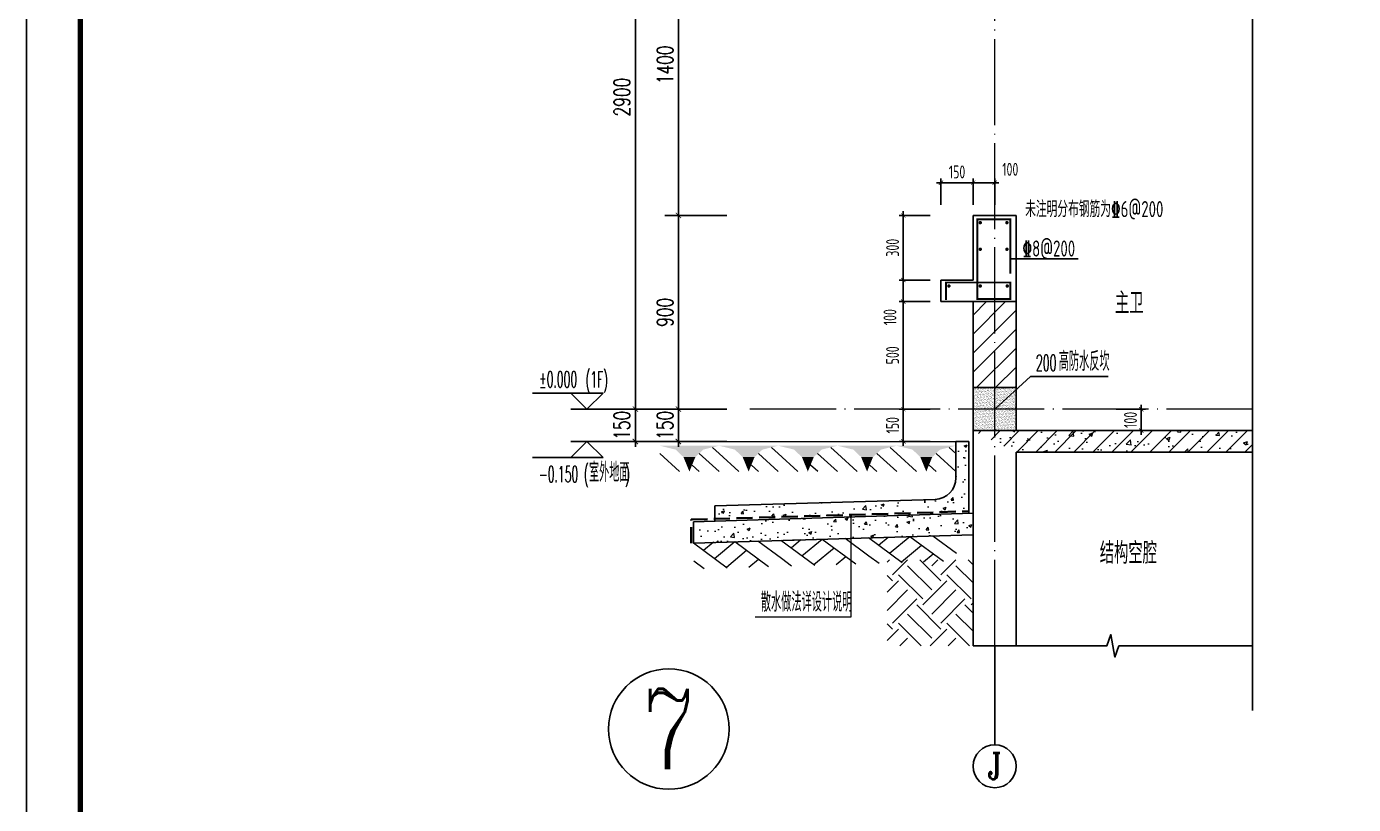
# Model space of a CAD drawing. Extents: x -668857 to 185752, y -270966 to 286822.
# Drawn here: x 82051 to 88219, y 121447 to 125063 of the extents above; entities that cross this region are included whole.
import ezdxf
from ezdxf.enums import TextEntityAlignment as Align

# ---------------------------------------------------------------- set-up
doc = ezdxf.new("R2010")
doc.units = 0
doc.header["$LTSCALE"] = 1000
doc.linetypes.add('DASH', pattern=[0.35, 0.25, -0.1])
doc.linetypes.add('DOTE', pattern=[2.42, 2, -0.2, 0.02, -0.2])
doc.layers.get('0').update_dxf_attribs({"linetype": 'CONTINUOUS'})
doc.layers.get('DEFPOINTS').update_dxf_attribs({"linetype": 'CONTINUOUS'})
for name, color, linetype in [('A-AXIS_TEXT', 7, 'CONTINUOUS'), ('AXIS', 3, 'CONTINUOUS'), ('COLUMN', 4, 'CONTINUOUS'), ('DIM', 2, 'CONTINUOUS'), ('DIM_ELEV', 3, 'CONTINUOUS'), ('DIM_IDEN', 67, 'CONTINUOUS'), ('DIM_SYMB', 3, 'CONTINUOUS'), ('PUB_DIM', 3, 'CONTINUOUS'), ('PUB_TEXT', 2, 'CONTINUOUS'), ('REIN', 6, 'CONTINUOUS'), ('S-引出线', 40, 'CONTINUOUS'), ('TEXT', 2, 'CONTINUOUS'), ('WALL', 5, 'CONTINUOUS'), ('立面-看线', 251, 'CONTINUOUS')]:
    doc.layers.add(name, color=color, linetype=linetype)
for name, color, linetype, lineweight in [('AXIS_TEXT', 7, 'CONTINUOUS', 20), ('DOTE', 19, 'DOTE', 9), ('PUB_HATCH', 8, 'CONTINUOUS', 9), ('图框', 9, 'CONTINUOUS', 18), ('填充', 251, 'CONTINUOUS', 5), ('平面-排水沟', 86, 'CONTINUOUS', 15), ('立面-中轮廓线', 30, 'CONTINUOUS', 35), ('粉刷', 251, 'CONTINUOUS', 9)]:
    doc.layers.add(name, color=color, linetype=linetype, lineweight=lineweight)
doc.layers.add('yichutu', color=7, linetype='CONTINUOUS', true_color=0xffffff)
doc.styles.add('_TCH_AXIS', font='COMPLEX', dxfattribs={"bigfont": 'GBCBIG'})
doc.styles.add('_TCH_DIM', font='SIMPLEX.shx', dxfattribs={"width": 0.7, "bigfont": 'GBCBIG.shx'})
doc.styles.add('_TCH_DIM_T3', font='SIMPLEX', dxfattribs={"width": 0.705882, "bigfont": 'GBCBIG'})
doc.styles.add('COMPLEX', font='COMPLEX')
doc.styles.add('DIM_FONT_T3', font='SIMPLEX', dxfattribs={"width": 0.705882, "bigfont": 'GBCBIG'})
doc.styles.add('TSSD_DIMENSION', font='Tssdeng.shx', dxfattribs={"width": 0.7, "bigfont": 'tssdchn.shx'})
doc.styles.add('TSSD_REIN', font='tssdeng.shx', dxfattribs={"width": 0.7, "height": 300, "bigfont": 'tssdchn.shx'})
doc.styles.add('w', font='tssdeng.shx', dxfattribs={"width": 0.8, "bigfont": 'tssdchn.shx'})
doc.dimstyles.new('_TCH_ARCH&&25', dxfattribs={"dimtxt": 74.375, "dimasz": 25, "dimexe": 62.5, "dimexo": 75, "dimgap": 25, "dimtad": 1, "dimdec": 0, "dimzin": 0, "dimdsep": 46, "dimtxsty": '_TCH_DIM_T3', "dimblk": 'ARCHTICK', "dimcen": 0.09, "dimclrt": 7, "dimazin": 0, "dimtfac": 1, "dimtdec": 0, "dimtix": 1, "dimtmove": 2, "dimatfit": 3, "dimldrblk": 'ARCHTICK', "dimfxl": 1, "dimtolj": 1, "dimtzin": 0, "dimarcsym": 0})
doc.dimstyles.new('TSSD_20_20', dxfattribs={"dimtxt": 60, "dimasz": 20, "dimexe": 20, "dimexo": 50, "dimgap": 20, "dimtad": 1, "dimdec": 0, "dimzin": 0, "dimdsep": 46, "dimtxsty": 'TSSD_DIMENSION', "dimblk": 'ARCHTICK', "dimblk1": 'ARCHTICK', "dimblk2": 'ARCHTICK', "dimcen": 0, "dimdle": 20, "dimclrt": 7, "dimadec": 0, "dimazin": 0, "dimtfac": 1, "dimtdec": 0, "dimtix": 1, "dimtmove": 2, "dimatfit": 3, "dimfxl": 1, "dimtolj": 1, "dimtzin": 0, "dimarcsym": 0})
pattern_1 = [(50, (28072.99, 249033.25), (143.452037, -12.550427), [15, -165]), (355, (28072.99, 249033.25), (-27.750267, 150.438427), [12, -132]), (100.4514, (28084.94, 249032.2), (115.701876, 137.88791), [12.74804, -140.22842]), (46.1842, (28072.99, 249073.25), (213.44821, -33.1038), [22.5, -247.5]), (96.6356, (28090.77, 249070.5), (186.93254, 194.82357), [19.12206, -210.3426]), (351.1842, (28072.99, 249073.25), (186.93239, 194.82372), [18, -198]), (21, (28092.99, 249063.25), (119.38141, -80.52378), [15, -165]), (326, (28092.99, 249063.25), (48.663066, 145.03001), [12, -132]), (71.4514, (28102.93, 249056.54), (168.044526, 64.5061), [12.74804, -140.22842]), (37.5, (28072.986, 249033.25), (2.431971, 66.578771), [0, -130.4, 0, -134, 0, -132.5]), (7.5, (28072.986, 249033.25), (52.613907, 78.882342), [0, -76.4, 0, -127.4, 0, -50.5]), (327.5, (28028.386, 249033.25), (106.764487, -4.510974), [0, -50, 0, -156, 0, -207]), (317.5, (28008.39, 249033.25), (116.637234, 20.020996), [0, -65, 0, -103.6, 0, -147])]

# ---------------------------------------------------------------- blocks, each defined once
blk = doc.blocks.new('$LINEPAT$素土夯实')
at = {"color": 0}
for p, q in [((0, -210), (210, 0)), ((120, -300), (420, 0)), ((420, 0), (608, -188)), ((495, -300), (795, 0)), ((615, 0), (705, -90)), ((315, -105), (502, -293)), ((210, -210), (300, -300)), ((705, -300), (795, -210))]:
    blk.add_line(p, q, dxfattribs=at)
blk = doc.blocks.new('$LinePat$自然土壤')
at = {"color": 0}
for p, q in [((0, -90), (71, -19)), ((0, -300), (211, -89)), ((420, -300), (630, -90)), ((210, -300), (286, -224))]:
    blk.add_line(p, q, dxfattribs=at)
for points in [[(0, 0), (630, 0), (168, -45), (462, -45)], [(168, -45), (462, -45), (252, -132), (378, -132)], [(252, -132), (378, -132), (315, -300)]]:
    blk.add_solid(points, dxfattribs=at)
blk = doc.blocks.new('sanshui')
at = {"layer": '粉刷'}
h = blk.add_hatch(dxfattribs=at)
h.set_pattern_fill('混凝土', color=256, scale=20)
h.set_pattern_definition(pattern_1)
edge = h.paths.add_edge_path()
edge.add_line((346317.8, 427329.6), (346257.8, 427329.6))
edge.add_line((346257.8, 427329.6), (346257.8, 427160.3))
edge.add_arc((346157.8, 427160.3), 100, 271.71836, 360, ccw=False)
edge.add_line((346160.8, 427060.3), (345137.8, 427029.6))
edge.add_line((345137.8, 427029.6), (345137.8, 426969.6))
edge.add_line((345137.8, 426969.6), (346317.8, 427005))
edge.add_line((346317.8, 427005), (346317.8, 427329.6))
h = blk.add_hatch(dxfattribs=at)
h.set_pattern_fill('混凝土', color=256, scale=20)
h.set_pattern_definition(pattern_1)
h.paths.add_polyline_path([(346337.8, 426895.6), (346337.8, 426995.6), (345037.8, 426956.6), (345037.8, 426856.6)])
at = {"layer": 'COLUMN'}
for p, q in [((346257.8, 427329.6), (346317.8, 427329.6)), ((346257.8, 427160.3), (346257.8, 427329.6)), ((346317.8, 426995), (346317.8, 427329.6)), ((346160.8, 427060.3), (345137.8, 427029.6)), ((346338.1, 426995.6), (345037.8, 426956.6)), ((345137.8, 426959.6), (345137.8, 427029.6)), ((345037.8, 426856.6), (345037.8, 426956.6)), ((346338.1, 426895.6), (345037.8, 426856.6))]:
    blk.add_line(p, q, dxfattribs=at)
blk.add_arc((346157.8, 427160.3), 100, 271.71836, 0, dxfattribs=at)
at = {"layer": '立面-中轮廓线', "linetype": 'DASH', "ltscale": 0.3}
blk.add_lwpolyline([(345027.8, 426856.6), (345027.8, 426966.3), (346317.8, 427005)], dxfattribs=at)
at = {"layer": '粉刷'}
blk.add_line((344881.5, 427329.6), (346257.8, 427329.6), dxfattribs=at)
at = {"layer": '粉刷', "yscale": 0.4, "zscale": 0.4}
for name, p, xscale, rotation in [('$LinePat$自然土壤', (345156.8, 427309.6), -0.4369306507241237, 359.9999999999903), ('$LinePat$自然土壤', (345432, 427309.6), -0.4369306507241237, 359.9999999999903), ('$LinePat$自然土壤', (345707.3, 427309.6), -0.4369306507241237, 359.9999999999903), ('$LinePat$自然土壤', (345982.6, 427309.6), -0.4369306507241237, 359.9999999999903), ('$LinePat$自然土壤', (346257.8, 427309.6), -0.4369306507241237, 359.9999999999903), ('$LINEPAT$素土夯实', (345444.5, 426868.8), -0.5117605352322558, 1.718358001643932), ('$LINEPAT$素土夯实', (345851.2, 426881), -0.5117605352322558, 1.718358001643932), ('$LINEPAT$素土夯实', (346257.8, 426893.2), -0.5117605352322558, 1.718358001643932)]:
    blk.add_blockref(name, p, dxfattribs=dict(at, xscale=xscale, rotation=rotation))
blk = doc.blocks.new('GFDDDDRG')
at = {"layer": '图框'}
blk.add_lwpolyline([(923310, -107437), (923310, -159999), (893610, -159999), (893610, -107437)], close=True, dxfattribs=at)
blk.add_lwpolyline([(923310, -107437), (923310, -159999), (893610, -159999), (893610, -107437)], close=True, dxfattribs=at)
at = {"layer": '图框', "const_width": 50}
blk.add_lwpolyline([(894110, -159499), (922810, -159499), (922810, -108687), (894110, -108687)], close=True, dxfattribs=at)
blk = doc.blocks.new('yct-1051-594-26275-14850-25-1002.0')
at = {"layer": 'yichutu', "color": 7, "true_color": 0xffffff}
blk.add_lwpolyline([(0, 0), (0, 14850), (26275, 14850), (26275, 0)], close=True, dxfattribs=at)
blk = doc.blocks.new('_ArchTick')
at = {"color": 0, "linetype": 'ByBlock', "const_width": 0.15}
blk.add_lwpolyline([(-0.5, -0.5), (0.5, 0.5)], dxfattribs=at)
blk = doc.blocks.new('*D1499')
at = {"layer": 'DEFPOINTS', "color": 0, "transparency": 16777216}
for p in [(85081.4, 123284.6), (85381.4, 123284.6), (85381.4, 123134.1)]:
    blk.add_point(p, dxfattribs=at)
at = {"layer": 'PUB_DIM', "color": 0, "lineweight": -2, "transparency": 16777216}
for p, q in [((85081.4, 123284.6), (85081.4, 123309.6)), ((85306.4, 123284.6), (85018.9, 123284.6)), ((85081.4, 123134.1), (85081.4, 123284.6)), ((85306.4, 123134.1), (85018.9, 123134.1)), ((85081.4, 123134.1), (85081.4, 123109.1))]:
    blk.add_line(p, q, dxfattribs=at)
at = {"layer": 'PUB_DIM', "color": 0, "lineweight": -2, "transparency": 16777216, "xscale": 25, "yscale": 25, "zscale": 25}
for p, rotation in [((85081.4, 123284.6), 270), ((85081.4, 123134.1), 90)]:
    blk.add_blockref('_ArchTick', p, dxfattribs=dict(at, rotation=rotation))
at = {"layer": 'PUB_DIM', "color": 7, "transparency": 16777216, "insert": (85019.2, 123209.3), "char_height": 74.38, "attachment_point": 5, "rotation": 90, "style": '_TCH_DIM_T3'}
blk.add_mtext('\\A1;150', dxfattribs=at)
blk = doc.blocks.new('*D1500')
at = {"layer": 'DEFPOINTS', "color": 0, "transparency": 16777216}
for p in [(85081.4, 124184.6), (85381.4, 124184.6), (85381.4, 123284.6)]:
    blk.add_point(p, dxfattribs=at)
at = {"layer": 'PUB_DIM', "color": 0, "lineweight": -2, "transparency": 16777216}
for p, q in [((85306.4, 124184.6), (85018.9, 124184.6)), ((85081.4, 123284.6), (85081.4, 124184.6)), ((85306.4, 123284.6), (85018.9, 123284.6))]:
    blk.add_line(p, q, dxfattribs=at)
at = {"layer": 'PUB_DIM', "color": 0, "lineweight": -2, "transparency": 16777216, "xscale": 25, "yscale": 25, "zscale": 25}
for p, rotation in [((85081.4, 124184.6), 90), ((85081.4, 123284.6), 270)]:
    blk.add_blockref('_ArchTick', p, dxfattribs=dict(at, rotation=rotation))
at = {"layer": 'PUB_DIM', "color": 7, "transparency": 16777216, "insert": (85019.2, 123734.6), "char_height": 74.38, "attachment_point": 5, "rotation": 90, "style": '_TCH_DIM_T3'}
blk.add_mtext('\\A1;900', dxfattribs=at)
blk = doc.blocks.new('*D1501')
at = {"layer": 'DEFPOINTS', "color": 0, "transparency": 16777216}
for p in [(85081.4, 125584.6), (85381.4, 125584.6), (85381.4, 124184.6)]:
    blk.add_point(p, dxfattribs=at)
at = {"layer": 'PUB_DIM', "color": 0, "lineweight": -2, "transparency": 16777216}
for p, q in [((85306.4, 125584.6), (85018.9, 125584.6)), ((85081.4, 124184.6), (85081.4, 125584.6)), ((85306.4, 124184.6), (85018.9, 124184.6))]:
    blk.add_line(p, q, dxfattribs=at)
at = {"layer": 'PUB_DIM', "color": 0, "lineweight": -2, "transparency": 16777216, "xscale": 25, "yscale": 25, "zscale": 25}
for p, rotation in [((85081.4, 125584.6), 90), ((85081.4, 124184.6), 270)]:
    blk.add_blockref('_ArchTick', p, dxfattribs=dict(at, rotation=rotation))
at = {"layer": 'PUB_DIM', "color": 7, "transparency": 16777216, "insert": (85019.2, 124884.6), "char_height": 74.38, "attachment_point": 5, "rotation": 90, "style": '_TCH_DIM_T3'}
blk.add_mtext('\\A1;1400', dxfattribs=at)
blk = doc.blocks.new('*D1502')
at = {"layer": 'DEFPOINTS', "color": 0, "transparency": 16777216}
for p in [(84881.4, 123284.6), (85381.4, 123284.6), (85381.4, 123134.1)]:
    blk.add_point(p, dxfattribs=at)
at = {"layer": 'PUB_DIM', "color": 0, "lineweight": -2, "transparency": 16777216}
for p, q in [((84881.4, 123284.6), (84881.4, 123309.6)), ((85306.4, 123284.6), (84818.9, 123284.6)), ((84881.4, 123134.1), (84881.4, 123284.6)), ((85306.4, 123134.1), (84818.9, 123134.1)), ((84881.4, 123134.1), (84881.4, 123109.1))]:
    blk.add_line(p, q, dxfattribs=at)
at = {"layer": 'PUB_DIM', "color": 0, "lineweight": -2, "transparency": 16777216, "xscale": 25, "yscale": 25, "zscale": 25}
for p, rotation in [((84881.4, 123284.6), 270), ((84881.4, 123134.1), 90)]:
    blk.add_blockref('_ArchTick', p, dxfattribs=dict(at, rotation=rotation))
at = {"layer": 'PUB_DIM', "color": 7, "transparency": 16777216, "insert": (84819.2, 123209.3), "char_height": 74.38, "attachment_point": 5, "rotation": 90, "style": '_TCH_DIM_T3'}
blk.add_mtext('\\A1;150', dxfattribs=at)
blk = doc.blocks.new('*D1503')
at = {"layer": 'DEFPOINTS', "color": 0, "transparency": 16777216}
for p in [(84881.4, 126184.6), (85381.4, 126184.6), (85381.4, 123284.6)]:
    blk.add_point(p, dxfattribs=at)
at = {"layer": 'PUB_DIM', "color": 0, "lineweight": -2, "transparency": 16777216}
for p, q in [((85306.4, 126184.6), (84818.9, 126184.6)), ((84881.4, 123284.6), (84881.4, 126184.6)), ((85306.4, 123284.6), (84818.9, 123284.6))]:
    blk.add_line(p, q, dxfattribs=at)
at = {"layer": 'PUB_DIM', "color": 0, "lineweight": -2, "transparency": 16777216, "xscale": 25, "yscale": 25, "zscale": 25}
for p, rotation in [((84881.4, 126184.6), 90), ((84881.4, 123284.6), 270)]:
    blk.add_blockref('_ArchTick', p, dxfattribs=dict(at, rotation=rotation))
at = {"layer": 'PUB_DIM', "color": 7, "transparency": 16777216, "insert": (84819.2, 124734.6), "char_height": 74.38, "attachment_point": 5, "rotation": 90, "style": '_TCH_DIM_T3'}
blk.add_mtext('\\A1;2900', dxfattribs=at)
blk = doc.blocks.new('_AXISO')
blk.add_circle((0, 0), 0.5)
at = {"layer": 'A-AXIS_TEXT', "style": 'COMPLEX', "width": 1.041667}
blk.add_attdef('A', text='', height=0.56, dxfattribs=at).set_placement((-0.25, -0.28), (0.25, -0.28), align=Align.FIT)
blk = doc.blocks.new('20210809.02282773')
at = {"layer": 'REIN', "const_width": 9}
blk.add_lwpolyline([(87154.5, 66580.9), (87154.5, 66662.3), (87453.9, 66662.3), (87453.9, 66586), (87300.3, 66586), (87300.3, 66956.5), (87453.6, 66956.5), (87453.6, 66703.7)], dxfattribs=at)
at = {"layer": 'REIN', "const_width": 8}
for points in [[(87310, 66940.5, 1), (87318, 66940.5, 1)], [(87433.8, 66940.5, 1), (87441.8, 66940.5, 1)], [(87310, 66817, 1), (87318, 66817, 1)], [(87433.8, 66817, 1), (87441.8, 66817, 1)], [(87164.2, 66646.1, 1), (87172.2, 66646.1, 1)], [(87310, 66646.1, 1), (87318, 66646.1, 1)], [(87435.7, 66646.1, 1), (87443.7, 66646.1, 1)]]:
    blk.add_lwpolyline(points, format="xyb", close=True, dxfattribs=at)
at = {"layer": 'S-引出线'}
blk.add_lwpolyline([(87768.9, 66773.1), (87456.3, 66773.1)], dxfattribs=at)
at = {"layer": 'TEXT', "width": 0.7}
for s, rotation, style, p in [('未注明分布钢筋为%%1326@200', 0, 'TSSD_REIN', (87522.7, 66966)), ('%%1328@200', 360, 'w', (87510, 66782.7))]:
    blk.add_text(s, height=75, rotation=rotation, dxfattribs=dict(at, style=style)).set_placement(p)
blk = doc.blocks.new('20210902.15310896')
at = {"layer": 'DOTE', "color": 1, "linetype": 'DOTE', "ltscale": 0.2}
for p, q in [((79213.2, -133245.9), (79213.2, -115565.9)), ((80411.7, -132145.9), (78043, -132145.9))]:
    blk.add_line(p, q, dxfattribs=at)
blk = doc.blocks.new('*D2584')
at = {"layer": 'DEFPOINTS', "color": 0, "transparency": 16777216}
for p in [(86451.5, 124336.9), (86301.5, 124184.6), (86451.5, 124184.6)]:
    blk.add_point(p, dxfattribs=at)
at = {"layer": 'DIM', "color": 0, "lineweight": -2, "transparency": 16777216}
for p, q in [((86301.5, 124234.6), (86301.5, 124356.9)), ((86451.5, 124234.6), (86451.5, 124356.9)), ((86281.5, 124336.9), (86471.5, 124336.9))]:
    blk.add_line(p, q, dxfattribs=at)
at = {"layer": 'DIM', "color": 0, "lineweight": -2, "transparency": 16777216, "xscale": 20, "yscale": 20, "zscale": 20, "rotation": 180}
blk.add_blockref('_ArchTick', (86301.5, 124336.9), dxfattribs=at)
at = {"layer": 'DIM', "color": 0, "lineweight": -2, "transparency": 16777216, "xscale": 20, "yscale": 20, "zscale": 20}
blk.add_blockref('_ArchTick', (86451.5, 124336.9), dxfattribs=at)
at = {"layer": 'DIM', "color": 7, "transparency": 16777216, "insert": (86376.5, 124386.9), "char_height": 60, "attachment_point": 5, "style": 'TSSD_DIMENSION'}
blk.add_mtext('\\A1;150', dxfattribs=at)
blk = doc.blocks.new('*D2585')
at = {"layer": 'DEFPOINTS', "color": 0, "transparency": 16777216}
for p in [(86551.5, 124336.9), (86451.5, 124184.6), (86551.5, 124184.6)]:
    blk.add_point(p, dxfattribs=at)
at = {"layer": 'DIM', "color": 0, "lineweight": -2, "transparency": 16777216}
for p, q in [((86451.5, 124234.6), (86451.5, 124356.9)), ((86551.5, 124234.6), (86551.5, 124356.9)), ((86431.5, 124336.9), (86571.5, 124336.9))]:
    blk.add_line(p, q, dxfattribs=at)
at = {"layer": 'DIM', "color": 0, "lineweight": -2, "transparency": 16777216, "xscale": 20, "yscale": 20, "zscale": 20, "rotation": 180}
blk.add_blockref('_ArchTick', (86451.5, 124336.9), dxfattribs=at)
at = {"layer": 'DIM', "color": 0, "lineweight": -2, "transparency": 16777216, "xscale": 20, "yscale": 20, "zscale": 20}
blk.add_blockref('_ArchTick', (86551.5, 124336.9), dxfattribs=at)
at = {"layer": 'DIM', "color": 7, "transparency": 16777216, "insert": (86624, 124399.1), "char_height": 60, "attachment_point": 5, "style": 'TSSD_DIMENSION'}
blk.add_mtext('\\A1;100', dxfattribs=at)
blk = doc.blocks.new('*D2587')
at = {"layer": 'DEFPOINTS', "color": 0, "transparency": 16777216}
for p in [(86126.9, 124184.6), (86301.5, 124184.6), (86301.5, 123884.6)]:
    blk.add_point(p, dxfattribs=at)
at = {"layer": 'DIM', "color": 0, "lineweight": -2, "transparency": 16777216}
for p, q in [((86251.5, 124184.6), (86106.9, 124184.6)), ((86126.9, 123864.6), (86126.9, 124204.6)), ((86251.5, 123884.6), (86106.9, 123884.6))]:
    blk.add_line(p, q, dxfattribs=at)
at = {"layer": 'DIM', "color": 0, "lineweight": -2, "transparency": 16777216, "xscale": 20, "yscale": 20, "zscale": 20}
for p, rotation in [((86126.9, 124184.6), 90), ((86126.9, 123884.6), 270)]:
    blk.add_blockref('_ArchTick', p, dxfattribs=dict(at, rotation=rotation))
at = {"layer": 'DIM', "color": 7, "transparency": 16777216, "insert": (86076.9, 124034.6), "char_height": 60, "attachment_point": 5, "rotation": 90, "style": 'TSSD_DIMENSION'}
blk.add_mtext('\\A1;300', dxfattribs=at)
blk = doc.blocks.new('*D2588')
at = {"layer": 'DEFPOINTS', "color": 0, "transparency": 16777216}
for p in [(86126.9, 123884.6), (86301.5, 123884.6), (86301.5, 123784.6)]:
    blk.add_point(p, dxfattribs=at)
at = {"layer": 'DIM', "color": 0, "lineweight": -2, "transparency": 16777216}
for p, q in [((86251.5, 123884.6), (86106.9, 123884.6)), ((86126.9, 123764.6), (86126.9, 123904.6)), ((86251.5, 123784.6), (86106.9, 123784.6))]:
    blk.add_line(p, q, dxfattribs=at)
at = {"layer": 'DIM', "color": 0, "lineweight": -2, "transparency": 16777216, "xscale": 20, "yscale": 20, "zscale": 20}
for p, rotation in [((86126.9, 123884.6), 90), ((86126.9, 123784.6), 270)]:
    blk.add_blockref('_ArchTick', p, dxfattribs=dict(at, rotation=rotation))
at = {"layer": 'DIM', "color": 7, "transparency": 16777216, "insert": (86064.7, 123712.1), "char_height": 60, "attachment_point": 5, "rotation": 90, "style": 'TSSD_DIMENSION'}
blk.add_mtext('\\A1;100', dxfattribs=at)
blk = doc.blocks.new('*D2589')
at = {"layer": 'DEFPOINTS', "color": 0, "transparency": 16777216}
for p in [(86126.9, 123784.6), (86301.5, 123784.6), (86301.5, 123284.6)]:
    blk.add_point(p, dxfattribs=at)
at = {"layer": 'DIM', "color": 0, "lineweight": -2, "transparency": 16777216}
for p, q in [((86126.9, 123264.6), (86126.9, 123804.6)), ((86251.5, 123784.6), (86106.9, 123784.6)), ((86251.5, 123284.6), (86106.9, 123284.6))]:
    blk.add_line(p, q, dxfattribs=at)
at = {"layer": 'DIM', "color": 0, "lineweight": -2, "transparency": 16777216, "xscale": 20, "yscale": 20, "zscale": 20}
for p, rotation in [((86126.9, 123784.6), 90), ((86126.9, 123284.6), 270)]:
    blk.add_blockref('_ArchTick', p, dxfattribs=dict(at, rotation=rotation))
at = {"layer": 'DIM', "color": 7, "transparency": 16777216, "insert": (86076.9, 123534.6), "char_height": 60, "attachment_point": 5, "rotation": 90, "style": 'TSSD_DIMENSION'}
blk.add_mtext('\\A1;500', dxfattribs=at)
blk = doc.blocks.new('*D2590')
at = {"layer": 'DEFPOINTS', "color": 0, "transparency": 16777216}
for p in [(86126.9, 123284.6), (86301.5, 123284.6), (86301.5, 123134.6)]:
    blk.add_point(p, dxfattribs=at)
at = {"layer": 'DIM', "color": 0, "lineweight": -2, "transparency": 16777216}
for p, q in [((86126.9, 123114.6), (86126.9, 123304.6)), ((86251.5, 123284.6), (86106.9, 123284.6)), ((86251.5, 123134.6), (86106.9, 123134.6))]:
    blk.add_line(p, q, dxfattribs=at)
at = {"layer": 'DIM', "color": 0, "lineweight": -2, "transparency": 16777216, "xscale": 20, "yscale": 20, "zscale": 20}
for p, rotation in [((86126.9, 123284.6), 90), ((86126.9, 123134.6), 270)]:
    blk.add_blockref('_ArchTick', p, dxfattribs=dict(at, rotation=rotation))
at = {"layer": 'DIM', "color": 7, "transparency": 16777216, "insert": (86076.9, 123209.6), "char_height": 60, "attachment_point": 5, "rotation": 90, "style": 'TSSD_DIMENSION'}
blk.add_mtext('\\A1;150', dxfattribs=at)
blk = doc.blocks.new('*D2591')
at = {"layer": 'DEFPOINTS', "color": 0, "transparency": 16777216}
for p in [(87066.7, 123284.6), (87232.7, 123284.6), (87066.7, 123184.6)]:
    blk.add_point(p, dxfattribs=at)
at = {"layer": 'DIM', "color": 0, "lineweight": -2, "transparency": 16777216}
for p, q in [((87232.7, 123284.6), (87232.7, 123304.6)), ((87116.7, 123284.6), (87252.7, 123284.6)), ((87232.7, 123184.6), (87232.7, 123284.6)), ((87116.7, 123184.6), (87252.7, 123184.6)), ((87232.7, 123184.6), (87232.7, 123164.6))]:
    blk.add_line(p, q, dxfattribs=at)
at = {"layer": 'DIM', "color": 0, "lineweight": -2, "transparency": 16777216, "xscale": 20, "yscale": 20, "zscale": 20}
for p, rotation in [((87232.7, 123284.6), 270), ((87232.7, 123184.6), 90)]:
    blk.add_blockref('_ArchTick', p, dxfattribs=dict(at, rotation=rotation))
at = {"layer": 'DIM', "color": 7, "transparency": 16777216, "insert": (87182.7, 123234.6), "char_height": 60, "attachment_point": 5, "rotation": 90, "style": 'TSSD_DIMENSION'}
blk.add_mtext('\\A1;100', dxfattribs=at)

msp = doc.modelspace()

# ---------------------------------------------------------------- hatches: boundary and pattern name
at = {"layer": 'PUB_HATCH'}
h = msp.add_hatch(dxfattribs=at)
h.set_pattern_fill('普通砖', color=256, scale=25, style=0)
h.set_pattern_definition([(45, (-525879.05, 291772.47), (-44.1941915, 44.1941915), [])])
h.paths.add_polyline_path([(86651.55, 123384.56), (86651.55, 123784.56), (86451.55, 123784.56), (86451.55, 123384.56)])
h = msp.add_hatch(dxfattribs=at)
h.set_pattern_fill('钢筋混凝土', color=256, scale=25, style=0)
h.set_pattern_definition([(45, (-525879.05, 291727.59), (-44.194174, 44.194174), []), (50, (-525879.05, 291727.59), (179.315046, -15.688034), [18.75, -206.25]), (355, (-525879.05, 291727.6), (-34.687833, 188.048033), [15, -165]), (100.4514, (-525864.1, 291726.28), (144.627345, 172.359886), [15.93505, -175.28553]), (46.1842, (-525879.05, 291777.6), (266.81026, -41.37975), [28.125, -309.375]), (96.6356, (-525856.82, 291774.14), (233.66568, 243.52947), [23.90257, -262.92825]), (351.1842, (-525879.05, 291777.6), (233.66549, 243.52965), [22.5, -247.5]), (21, (-525854.05, 291765.09), (149.226763, -100.654723), [18.75, -206.25]), (326, (-525854.05, 291765.1), (60.828833, 181.28751), [15, -165]), (71.4514, (-525841.61, 291756.7), (210.055657, 80.632624), [15.93505, -175.28553]), (37.5, (-525879.05, 291727.59), (3.039964, 83.2234635), [0, -163, 0, -167.5, 0, -165.625]), (7.5, (-525879.05, 291727.59), (65.767384, 98.602928), [0, -95.5, 0, -159.25, 0, -63.125]), (327.5, (-525934.8, 291727.59), (133.455609, -5.638718), [0, -62.5, 0, -195, 0, -258.75]), (317.5, (-525959.8, 291727.59), (145.796542, 25.026246), [0, -81.25, 0, -129.5, 0, -183.75])])
h.paths.add_polyline_path([(87750.07, 123184.56), (86451.55, 123184.56), (86651.54, 123084.56), (87750.07, 123084.56)])
at = {"layer": '填充'}
h = msp.add_hatch(dxfattribs=at)
h.set_pattern_fill('EARTH', color=250, scale=50, angle=45, style=0)
h.set_pattern_definition([(45, (-1029046.73, -333008.81), (0, 224.506403), [158.75, -158.75]), (45, (-1029088.82, -332966.72), (0, 224.506403), [158.75, -158.75]), (45, (-1029130.92, -332924.62), (0, 224.506403), [158.75, -158.75]), (135, (-1029130.92, -332896.56), (-224.506403, 0), [158.75, -158.75]), (135, (-1029088.82, -332854.46), (-224.506403, 0), [158.75, -158.75]), (135, (-1029046.73, -332812.37), (-224.506403, 0), [158.75, -158.75])])
h.paths.add_polyline_path([(86451.55, 122584.56), (86051.55, 122584.56), (86051.55, 122184.56), (86451.55, 122184.56)])
at = {"layer": '立面-看线'}
h = msp.add_hatch(dxfattribs=at)
h.set_pattern_fill('碎沙', color=256, scale=4)
h.set_pattern_definition([(37.5, (-714601.693, -262177.392), (-0.32000626, 9.78826475), [0, -7.7216, 0, -8.636, 0, -8.255]), (7.5, (-714601.693, -262177.392), (8.99046566, 14.33650201), [0, -4.1656, 0, -6.9596, 0, -2.667]), (327.5, (-714607.941, -262177.392), (15.819847405, 0.02874369), [0, -2.54, 0, -9.144, 0, -11.938]), (317.5, (-714607.941, -262177.392), (15.27112905, 4.45858647), [0, -1.27, 0, -5.9944, 0, -6.858])])
h.paths.add_polyline_path([(86451.55, 123184.56), (86651.55, 123184.56), (86651.55, 123384.56), (86451.55, 123384.56)])

# ---------------------------------------------------------------- linework, layer by layer
at = {"layer": 'AXIS'}
msp.add_line((86551.52, 122184.56), (86551.52, 121725.17), dxfattribs=at)
at = {"layer": 'AXIS', "color": 6}
msp.add_circle((85036.94, 121797.98), 280, dxfattribs=at)
at = {"layer": 'DIM_ELEV'}
for p, q in [((84731.35, 123359.56), (84403.35, 123359.56)), ((84656.35, 123284.56), (84581.35, 123359.56)), ((84656.35, 123284.56), (84731.35, 123359.56)), ((85081.35, 123284.56), (84581.35, 123284.56)), ((84656.35, 123134.09), (84581.35, 123059.09)), ((85081.35, 123134.09), (84581.35, 123134.09)), ((84656.35, 123134.09), (84731.35, 123059.09)), ((84731.35, 123059.09), (84403.35, 123059.09))]:
    msp.add_line(p, q, dxfattribs=at)
at = {"layer": 'DIM_IDEN'}
for p, q in [((86551.55, 123284.56), (86718.36, 123436.08)), ((86718.36, 123436.08), (87078.53, 123436.08))]:
    msp.add_line(p, q, dxfattribs=at)
at = {"layer": 'DIM_SYMB'}
for points in [[(87750.07, 139264.56), (87750.07, 130602.68), (87802.57, 130583.58), (87697.57, 130565.06), (87750.07, 130546.43), (87750.07, 121884.56)], [(86451.55, 122184.56), (87072.68, 122184.56), (87091.79, 122237.06), (87110.31, 122132.06), (87128.93, 122184.56), (87750.07, 122184.56)]]:
    msp.add_lwpolyline(points, dxfattribs=at)
at = {"layer": 'WALL'}
for p, q in [((86451.55, 123884.56), (86451.55, 124184.56)), ((86451.55, 124184.56), (86651.55, 124184.56)), ((86651.55, 123884.56), (86651.55, 124184.56)), ((86451.55, 123884.56), (86301.55, 123884.56)), ((86301.55, 123884.56), (86301.55, 123784.56)), ((86651.55, 123787.61), (86651.55, 123884.56)), ((86651.55, 123784.56), (86651.55, 123787.61)), ((86301.55, 123784.56), (86651.55, 123784.56)), ((86451.55, 123384.56), (86451.55, 123784.56)), ((86651.55, 123384.56), (86651.55, 123784.56)), ((86451.55, 123384.56), (86651.55, 123384.56)), ((86451.52, 122184.56), (86451.55, 123184.56)), ((87750.07, 123184.56), (86451.55, 123184.56)), ((87750.07, 123084.56), (87750.07, 123184.56)), ((86651.52, 122184.55), (86651.54, 123084.56)), ((87750.07, 123084.56), (86651.54, 123084.56)), ((86451.52, 122184.56), (86651.52, 122184.55))]:
    msp.add_line(p, q, dxfattribs=at)
msp.add_lwpolyline([(86451.55, 123384.56), (86651.55, 123384.56), (86651.55, 123184.56), (86451.55, 123184.56)], close=True, dxfattribs=at)
at = {"layer": '平面-排水沟'}
for p, q in [((85882.53, 122784.97), (85882.53, 122317.13)), ((85882.53, 122317.13), (85438.4, 122317.13))]:
    msp.add_line(p, q, dxfattribs=at)
at = {"layer": '平面-排水沟', "const_width": 6.67}
msp.add_lwpolyline([(85882.53, 122788.3, 1), (85882.53, 122781.63, 1)], format="xyb", close=True, dxfattribs=at)

# ---------------------------------------------------------------- block references
at = {"xscale": 0.5, "yscale": 0.5, "zscale": 0.5}
msp.add_blockref('GFDDDDRG', (-364753.44, 198011.07), dxfattribs=at)
msp.add_blockref('sanshui', (-259886.58, -304195.07))
at = {"layer": 'AXIS'}
ref = msp.add_blockref('_AXISO', (86551.52, 121625.17), dxfattribs=dict(at, xscale=200, yscale=200, zscale=200))
ref.add_attrib('A', 'J', dxfattribs={"layer": 'AXIS_TEXT', "height": 124.02, "style": '_TCH_AXIS'}).set_placement((86519.04, 121563.16), (86584, 121563.16), align=Align.FIT)
at = {"layer": 'DOTE'}
msp.add_blockref('20210902.15310896', (7338.37, 255430.45), dxfattribs=at)
at = {"layer": 'REIN'}
msp.add_blockref('20210809.02282773', (-829.5, 57210.7), dxfattribs=at)
at = {"layer": 'yichutu', "rotation": 270}
msp.add_blockref('yct-1051-594-26275-14850-25-1002.0', (82051.45, 144292.59), dxfattribs=at)

# ---------------------------------------------------------------- texts
at = {"layer": 'AXIS_TEXT', "color": 6, "style": '_TCH_AXIS'}
msp.add_text('7', height=372.76, dxfattribs=at).set_placement((84912.68, 121611.6), (85161.19, 121611.6), align=Align.FIT)
at = {"layer": 'PUB_TEXT'}
for s, height, style, width, p in [('主卫', 100, 'TSSD_REIN', 0.7, (87110.77, 123727.7)), ('高防水反坎', 89.362, 'DIM_FONT_T3', 0.705882, (86849.25, 123462.33)), ('200', 74.375, 'DIM_FONT_T3', 0.49827, (86743.37, 123462.33)), ('%%P0.000', 74.375, '_TCH_DIM', 0.494118, (84434.35, 123385.81)), ('(1F)', 74.375, '_TCH_DIM', 0.494118, (84649.73, 123384.59)), ('室外地面', 89.362, '_TCH_DIM', 0.7, (84666.18, 122946.56)), ('-0.150', 74.375, '_TCH_DIM', 0.494118, (84432.95, 122945.34)), ('(', 74.38, '_TCH_DIM', 0.494118, (84641.68, 122946.56)), (')', 74.38, '_TCH_DIM', 0.494118, (84832.99, 122946.56)), ('结构空腔', 100, 'TSSD_REIN', 0.7, (87039.98, 122565.98)), ('散水做法详设计说明', 89.362, 'DIM_FONT_T3', 0.705882, (85464.65, 122343.38))]:
    msp.add_text(s, height=height, dxfattribs=dict(at, style=style, width=width)).set_placement(p)

# ---------------------------------------------------------------- dimensions: what is measured, and where the dimension line sits
at = {"layer": 'DIM'}
for p1, p2, distance, picture, middle in [((86301.55, 124184.56), (86451.55, 124184.56), 152.32, '*D2584', (86376.55, 124386.88)), ((86301.55, 123884.56), (86301.55, 124184.56), 174.61, '*D2587', (86076.94, 124034.56)), ((86301.55, 123284.56), (86301.55, 123784.56), 174.61, '*D2589', (86076.94, 123534.56)), ((86301.55, 123134.56), (86301.55, 123284.56), 174.61, '*D2590', (86076.94, 123209.56)), ((87066.73, 123184.56), (87066.73, 123284.56), -165.96, '*D2591', (87182.69, 123234.56))]:
    dim = msp.add_aligned_dim(p1=p1, p2=p2, distance=distance, dimstyle='TSSD_20_20', dxfattribs=at)
    dim.commit()
    dim.dimension.update_dxf_attribs({"geometry": picture, "text_midpoint": middle})
for base, p1, p2, angle, picture, middle in [((86551.55, 124336.88), (86451.55, 124184.56), (86551.55, 124184.56), 360, '*D2585', (86623.96, 124399.07)), ((86126.94, 123884.56), (86301.55, 123784.56), (86301.55, 123884.56), 90, '*D2588', (86064.75, 123712.14))]:
    dim = msp.add_linear_dim(base=base, p1=p1, p2=p2, angle=angle, dimstyle='TSSD_20_20', dxfattribs=at)
    dim.commit()
    dim.dimension.update_dxf_attribs({"geometry": picture, "text_midpoint": middle, "dimtype": 161})
at = {"layer": 'PUB_DIM'}
for p1, p2, distance, picture, middle in [((85381.35, 123284.56), (85381.35, 126184.56), 500, '*D1503', (84819.17, 124734.56)), ((85381.35, 124184.56), (85381.35, 125584.56), 300, '*D1501', (85019.17, 124884.56)), ((85381.35, 123284.56), (85381.35, 124184.56), 300, '*D1500', (85019.17, 123734.56)), ((85381.35, 123134.09), (85381.35, 123284.56), 500, '*D1502', (84819.17, 123209.33)), ((85381.35, 123134.09), (85381.35, 123284.56), 300, '*D1499', (85019.17, 123209.33))]:
    dim = msp.add_aligned_dim(p1=p1, p2=p2, distance=distance, dimstyle='_TCH_ARCH&&25', dxfattribs=at)
    dim.commit()
    dim.dimension.update_dxf_attribs({"geometry": picture, "text_midpoint": middle})

doc.saveas('drawing.dxf')
